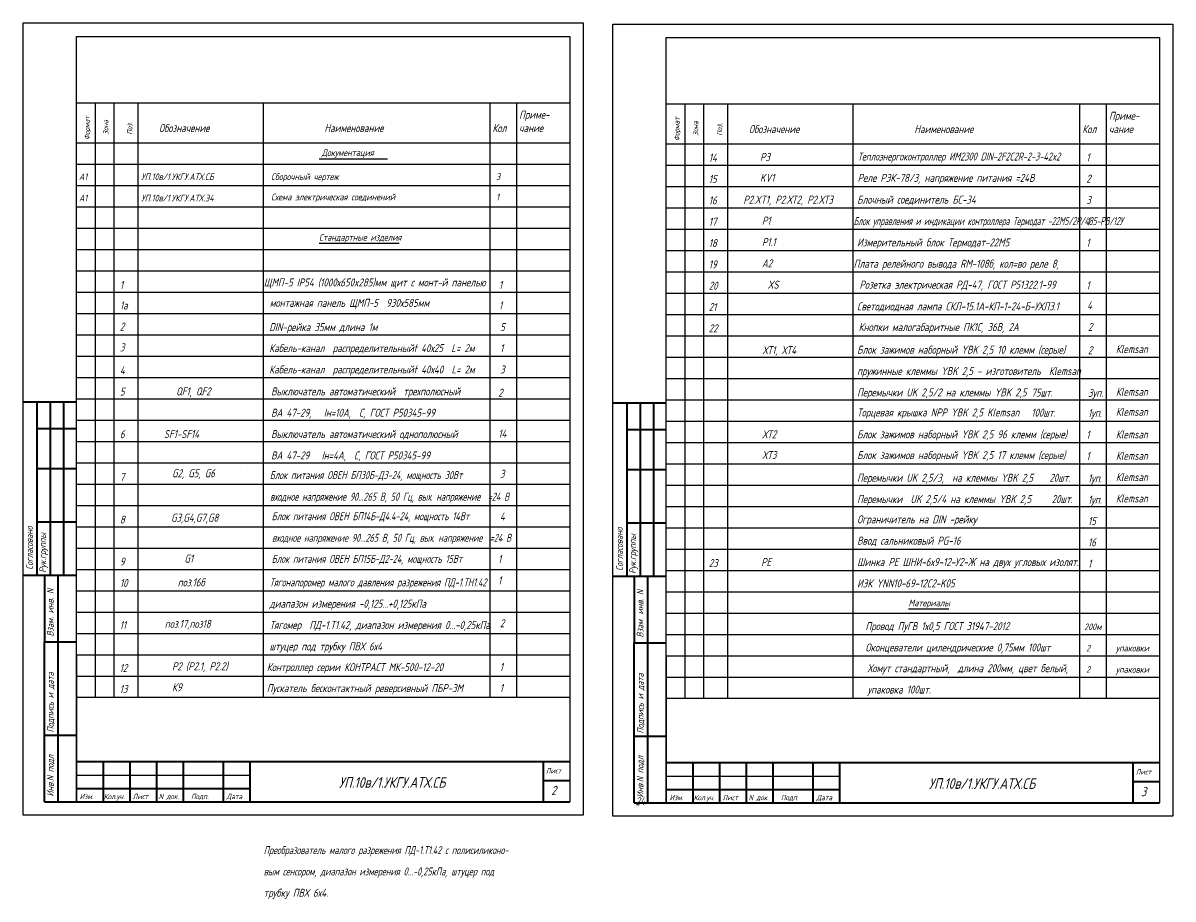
# Model space of a CAD drawing. Header units: millimetres. Extents: x 541 to 3142, y -35 to 600.
# Drawn here: x 1810.8 to 2241.9, y -25.4 to 303 of the extents above; entities that cross this region are included whole.
import ezdxf

# ---------------------------------------------------------------- set-up
doc = ezdxf.new("R2010")
doc.units = ezdxf.units.MM
doc.linetypes.add('HIDDEN', pattern=[0.375, 0.25, -0.125])
doc.layers.add('MAIN', color=7, linetype='Continuous', lineweight=50)
doc.layers.add('TEXT', color=250, linetype='Continuous')
doc.styles.add('GOST тип А', font='GOST_A.TTF', dxfattribs={"oblique": 15})
doc.styles.get("Standard").update_dxf_attribs({"font": 'GOST_A.TTF', "width": 0.8, "oblique": 15, "height": 3})

msp = doc.modelspace()

# ---------------------------------------------------------------- linework, layer by layer
for p, q in [((1810.7818, 303.0199), (2020.7818, 303.0199)), ((1810.7818, 6.0199), (1810.7818, 303.0199)), ((2020.7818, 303.0199), (2020.7818, 6.0199)), ((2031.9451, 302.6164), (2241.9451, 302.6164)), ((2031.9451, 5.6164), (2031.9451, 302.6164)), ((2241.9451, 302.6164), (2241.9451, 5.6164)), ((1830.7818, 250.1418), (2015.7818, 250.1418)), ((1830.7818, 250.1418), (2015.7818, 250.1418)), ((1921.7818, 252.1418), (1947.3949, 252.1418)), ((2051.9451, 249.7383), (2236.9451, 249.7383)), ((2051.9451, 249.7383), (2236.9451, 249.7383)), ((1830.7818, 242.1418), (2015.7818, 242.1418)), ((1830.7818, 242.1418), (2015.7818, 242.1418)), ((2051.9451, 241.7383), (2236.9451, 241.7383)), ((2051.9451, 241.7383), (2236.9451, 241.7383)), ((1830.7818, 234.1418), (2015.7818, 234.1418)), ((1830.7818, 234.1418), (2015.7818, 234.1418)), ((2051.9451, 233.7383), (2236.9451, 233.7383)), ((2051.9451, 233.7383), (2236.9451, 233.7383)), ((1830.7818, 226.1418), (2015.7818, 226.1418)), ((2051.9451, 225.7383), (2236.9451, 225.7383)), ((1921.7818, 220.4196), (1951.7907, 220.4196)), ((1830.7818, 218.1418), (2015.7818, 218.1418)), ((2051.9451, 217.7383), (2236.9451, 217.7383)), ((1830.7818, 210.1418), (2015.7818, 210.1418)), ((2051.9451, 209.7383), (2236.9451, 209.7383)), ((1830.7818, 202.1418), (2015.7818, 202.1418)), ((2051.9451, 201.7383), (2236.9451, 201.7383)), ((1830.7818, 194.1418), (2015.7818, 194.1418)), ((2051.9451, 193.7383), (2236.9451, 193.7383)), ((1830.7818, 186.1418), (2015.7818, 186.1418)), ((2051.9451, 185.7383), (2236.9451, 185.7383)), ((1830.7818, 178.1418), (2015.7818, 178.1418)), ((2051.9451, 177.7383), (2236.9451, 177.7383)), ((1830.7818, 170.1418), (2015.7818, 170.1418)), ((2051.9451, 169.7383), (2236.9451, 169.7383)), ((1830.7818, 162.1418), (2015.7818, 162.1418)), ((2051.9451, 161.7383), (2236.9451, 161.7383)), ((1830.7818, 154.1418), (2015.7818, 154.1418)), ((2051.9451, 153.7383), (2236.9451, 153.7383)), ((1830.7818, 146.1418), (2015.7818, 146.1418)), ((2051.9451, 145.7383), (2236.9451, 145.7383)), ((1830.7818, 138.1418), (2015.7818, 138.1418)), ((2051.9451, 137.7383), (2236.9451, 137.7383)), ((1830.7818, 130.1418), (2015.7818, 130.1418)), ((2051.9451, 129.7383), (2236.9451, 129.7383)), ((1830.7818, 122.1418), (2015.7818, 122.1418)), ((2051.9451, 121.7383), (2236.9451, 121.7383)), ((1830.7818, 114.1418), (2015.7818, 114.1418)), ((2051.9451, 113.7383), (2236.9451, 113.7383)), ((1830.7818, 106.1418), (2015.7818, 106.1418)), ((2051.9451, 105.7383), (2236.9451, 105.7383)), ((1830.7818, 98.1418), (2015.7818, 98.1418)), ((2051.9451, 97.7383), (2236.9451, 97.7383)), ((1830.7818, 90.1418), (2015.7818, 90.1418)), ((2051.9451, 89.7383), (2236.9451, 89.7383)), ((1830.7818, 82.1418), (2015.7818, 82.1418)), ((2142.7795, 83.3455), (2157.9592, 83.3455)), ((2051.9451, 81.7383), (2236.9451, 81.7383)), ((1830.7818, 74.1418), (2015.7818, 74.1418)), ((2051.9451, 73.7383), (2236.9451, 73.7383)), ((1830.7818, 66.1418), (2015.7818, 66.1418)), ((2051.9451, 65.7383), (2236.9451, 65.7383)), ((1830.7818, 58.1418), (2015.7818, 58.1418)), ((2051.9451, 57.7383), (2236.9451, 57.7383)), ((1830.7818, 50.2638), (2015.7818, 50.2638)), ((2051.9451, 49.8603), (2236.9451, 49.8603)), ((2020.7818, 6.0199), (1810.7818, 6.0199)), ((2241.9451, 5.6164), (2031.9451, 5.6164))]:
    msp.add_line(p, q)
at = {"lineweight": 30}
for p, q in [((1830.7818, 298.0199), (2015.7818, 298.0199)), ((1830.7818, 11.0199), (1830.7818, 298.0199)), ((2015.7818, 298.0199), (2015.7818, 11.0199)), ((2051.9451, 297.6164), (2236.9451, 297.6164)), ((2051.9451, 10.6164), (2051.9451, 297.6164)), ((2236.9451, 297.6164), (2236.9451, 10.6164)), ((1830.7818, 273.1418), (2015.7818, 273.1418)), ((1837.7818, 273.1418), (1837.7818, 50.2638)), ((1844.7818, 273.1418), (1844.7818, 50.2638)), ((1853.7818, 273.1418), (1853.7818, 50.2638)), ((1900.7818, 273.1418), (1900.7818, 50.2638)), ((1985.7818, 273.1418), (1985.7818, 50.2638)), ((1995.7818, 273.1418), (1995.7818, 50.2638)), ((2051.9451, 272.7383), (2236.9451, 272.7383)), ((2058.9451, 272.7383), (2058.9451, 49.8603)), ((2065.9451, 272.7383), (2065.9451, 49.8603)), ((2074.9451, 272.7383), (2074.9451, 49.8603)), ((2121.9451, 272.7383), (2121.9451, 49.8603)), ((2206.9451, 272.7383), (2206.9451, 49.8603)), ((2216.9451, 272.7383), (2216.9451, 49.8603)), ((1830.7818, 258.1418), (2015.7818, 258.1418)), ((2051.9451, 257.7383), (2236.9451, 257.7383)), ((1830.7818, 66.0199), (1830.7818, 11.0199)), ((2051.9451, 65.6164), (2051.9451, 10.6164))]:
    msp.add_line(p, q, dxfattribs=at)
at = {"color": 7, "lineweight": 40}
for p, q in [((2015.7818, 26.0199), (1830.7818, 26.0199)), ((1840.7818, 26.0199), (1840.7818, 11.0199)), ((1850.7818, 26.0199), (1850.7818, 11.0199)), ((1860.7818, 26.0199), (1860.7818, 11.0199)), ((1870.7818, 26.0199), (1870.7818, 11.0199)), ((1885.7818, 26.0199), (1885.7818, 11.0199)), ((1895.7818, 26.0199), (1895.7818, 11.0199)), ((2005.7818, 26.0199), (2005.7818, 11.0199)), ((2236.9451, 25.6164), (2051.9451, 25.6164)), ((2061.9451, 25.6164), (2061.9451, 10.6164)), ((2071.9451, 25.6164), (2071.9451, 10.6164)), ((2081.9451, 25.6164), (2081.9451, 10.6164)), ((2091.9451, 25.6164), (2091.9451, 10.6164)), ((2106.9451, 25.6164), (2106.9451, 10.6164)), ((2116.9451, 25.6164), (2116.9451, 10.6164)), ((2226.9451, 25.6164), (2226.9451, 10.6164)), ((2005.7818, 19.0199), (2015.7818, 19.0199)), ((2226.9451, 18.6164), (2236.9451, 18.6164)), ((1830.7818, 16.0199), (1895.7818, 16.0199)), ((2051.9451, 15.6164), (2116.9451, 15.6164)), ((1830.7818, 11.0199), (2015.7818, 11.0199)), ((2051.9451, 10.6164), (2236.9451, 10.6164))]:
    msp.add_line(p, q, dxfattribs=at)
at = {"color": 7}
for p, q in [((1830.7818, 26.0199), (1830.7818, 11.0199)), ((2051.9451, 25.6164), (2051.9451, 10.6164)), ((1830.7818, 21.0199), (1895.7818, 21.0199)), ((2051.9451, 20.6164), (2116.9451, 20.6164))]:
    msp.add_line(p, q, dxfattribs=at)
at = {"lineweight": 40}
for p, q in [((1818.7818, 11.0199), (2015.7818, 11.0199)), ((2039.9451, 10.6164), (2236.9451, 10.6164))]:
    msp.add_line(p, q, dxfattribs=at)
at = {"layer": 'MAIN', "color": 7, "linetype": 'Continuous', "lineweight": 40}
for p, q in [((1810.7818, 161.0318), (1830.7818, 161.0318)), ((1815.9803, 161.0318), (1815.9803, 96.0318)), ((1820.9803, 161.0318), (1820.9803, 96.0318)), ((1825.9803, 161.0318), (1825.9803, 96.0318)), ((2031.9451, 160.6283), (2051.9451, 160.6283)), ((2037.1437, 160.6283), (2037.1437, 95.6283)), ((2042.1437, 160.6283), (2042.1437, 95.6283)), ((2047.1437, 160.6283), (2047.1437, 95.6283)), ((1815.9803, 151.0318), (1830.7818, 151.0318)), ((2037.1437, 150.6283), (2051.9451, 150.6283)), ((1815.9803, 136.0318), (1830.7818, 136.0318)), ((2037.1437, 135.6283), (2051.9451, 135.6283)), ((1815.9803, 116.0318), (1830.7818, 116.0318)), ((2037.1437, 115.6283), (2051.9451, 115.6283)), ((1810.7818, 96.0318), (1830.7818, 96.0318)), ((1818.7818, 96.0199), (1818.7818, 71.0199)), ((1823.7818, 96.0199), (1823.7818, 11.0199)), ((2031.9451, 95.6283), (2051.9451, 95.6283)), ((2039.9451, 95.6164), (2039.9451, 70.6164)), ((2044.9451, 95.6164), (2044.9451, 10.6164)), ((1818.7818, 11.0199), (1818.7818, 71.0199)), ((1818.7818, 71.0199), (1830.7818, 71.0199)), ((2039.9451, 10.6164), (2039.9451, 70.6164)), ((2039.9451, 70.6164), (2051.9451, 70.6164)), ((1818.7818, 36.0199), (1830.7818, 36.0199)), ((2039.9451, 35.6164), (2051.9451, 35.6164))]:
    msp.add_line(p, q, dxfattribs=at)
at = {"layer": 'MAIN', "color": 7, "linetype": 'Continuous', "lineweight": -3}
msp.add_line((1892.4948, 136.5684), (1892.4948, 136.5684), dxfattribs=at)

# ---------------------------------------------------------------- texts
at = {"style": 'GOST тип А', "oblique": 15}
for s, height, p in [('Приме-', 3, (1996.7818, 267.1418)), ('Обозначение', 3, (1861.7818, 262.1418)), ('Наименование', 3, (1923.7818, 262.1418)), ('Наименование', 3, (1923.7818, 262.1418)), ('Кол', 3, (1986.7818, 262.1418)), ('чание', 3, (1996.7818, 262.1418)), ('Документация', 2.5, (1922.7818, 253.1418)), ('А1', 2.5, (1831.7818, 244.1418)), ('Сборочный чертеж', 2.5, (1903.7818, 244.1418)), ('3', 2.5, (1988.1723, 244.1418)), ('А1', 2.5, (1831.7818, 236.1418)), ('Схема электрическая соединений', 2.5, (1903.7818, 236.5375)), ('1', 2.5, (1988.1723, 236.5358)), ('Стандартные изделия', 2.5, (1921.7818, 221.4196))]:
    msp.add_text(s, height=height, dxfattribs=at).set_placement(p)
at = {"oblique": 15}
for s, height, p in [('Приме-', 3, (2217.9451, 266.7383)), ('Обозначение', 3, (2082.9451, 261.7383)), ('Наименование', 3, (2144.9451, 261.7383)), ('Наименование', 3, (2144.9451, 261.7383)), ('Кол', 3, (2207.9451, 261.7383)), ('чание', 3, (2217.9451, 261.7383)), ('Материалы', 2.5, (2142.7795, 84.3455)), ('200м', 2.5, (2208.6398, 75.3908)), ('Оконцеватели цилендрические 0,75мм 100шт', 3, (2126.6398, 67.3908)), ('2', 2.5, (2209.3898, 67.3908)), ('упаковки', 2.5, (2220.4843, 67.3908)), ('2', 2.5, (2209.3898, 59.3908)), ('упаковки', 2.5, (2220.4843, 59.3908))]:
    msp.add_text(s, height=height, dxfattribs=at).set_placement(p)
at = {"style": 'GOST тип А', "oblique": 15}
for s, p in [('Формат', (1835.7818, 259.1418)), ('Зона', (1842.7818, 261.1418)), ('Поз.', (1851.7818, 261.1418))]:
    msp.add_text(s, height=2, rotation=90, dxfattribs=at).set_placement(p)
at = {"oblique": 15}
for s, p in [('Формат', (2056.9451, 258.7383)), ('Зона', (2063.9451, 260.7383)), ('Поз.', (2072.9451, 260.7383))]:
    msp.add_text(s, height=2, rotation=90, dxfattribs=at).set_placement(p)
at = {"color": 7, "linetype": 'Continuous', "oblique": 15, "width": 0.9}
msp.add_text('Теплоэнергоконтроллер ИМ2300 DIN-2F2C2R-2-3-42x2', height=3, dxfattribs=at).set_placement((2123.707, 251.456))
at = {"color": 7, "style": 'GOST тип А', "oblique": 15}
for s, p in [('14', (2067.877, 251.0218)), ('1', (2209.4288, 251.1628)), ('15', (2067.877, 243.0218)), ('2', (2209.4288, 243.1628)), ('16', (2067.877, 235.0218)), ('3', (2209.4288, 235.1628)), ('17', (2067.877, 227.0218)), ('1', (2209.4288, 227.1628)), ('18', (2067.877, 219.0218)), ('1', (2209.4288, 219.1628)), ('19', (2067.877, 211.0218)), ('1', (1847.1054, 203.304)), ('1', (1989.2017, 203.304)), ('20', (2067.877, 203.0218)), ('XS', (2089.9429, 203.4043)), ('Розетка электрическая РД-47, ГОСТ Р51322.1-99  ', (2124.3884, 203.4043)), ('1', (2209.4288, 203.1628)), ('1а', (1847.1054, 195.6323)), ('1', (1989.2017, 195.6323)), ('21', (2067.877, 195.0218)), ('2', (1847.1054, 187.689)), ('DIN-рейка 35мм длина 1м ', (1903.087, 187.5129)), ('5', (1989.6275, 187.5129)), ('22', (2067.877, 187.0218)), ('2', (2210.0702, 187.5868)), ('3', (1847.1054, 179.903)), ('Кабель-канал  распределительныйt 40х25  L= 2м', (1903.087, 179.6173)), ('1', (1989.6444, 179.6173)), ('Блок зажимов наборный YBK 2,5 10 клемм (серые)', (2123.4969, 179.0223)), ('2', (2210.0702, 178.8258)), (' Кlemsan', (2218.9969, 179.2723)), ('4', (1847.1054, 171.3335)), ('Кабель-канал  распределительныйt 40х40  L= 2м', (1903.087, 171.6173)), ('3', (1989.6444, 171.6173)), ('пружинные клеммы YBK 2,5 - изготовитель  Кlemsan', (2123.4969, 171.0223)), ('5', (1847.1054, 163.3335)), ('Перемычки UK 2,5/2 на клеммы YBK 2,5', (2123.4969, 163.0223)), ('75шт.', (2188.8202, 162.9508)), ('3уп.', (2210.0702, 162.8258)), (' Кlemsan', (2218.9969, 163.2723)), ('Торцевая крышка NPP YBK 2,5 Klemsan', (2123.4969, 155.5079)), ('100шт.', (2188.8202, 155.4364)), ('1уп.', (2210.0702, 155.3114)), (' Кlemsan', (2218.9969, 155.7579)), ('6', (1847.1054, 147.3335)), (' ХТ2', (2086.4212, 147.3074)), ('Блок зажимов наборный YBK 2,5 96 клемм (серые)', (2123.4969, 147.3074)), ('1', (2209.4288, 147.1628)), (' Кlemsan', (2218.9969, 147.2723)), (' ХТ3', (2086.4212, 139.5079)), ('Блок зажимов наборный YBK 2,5 17 клемм (серые)', (2123.4969, 139.5079)), ('1', (2209.4288, 139.1628)), (' Кlemsan', (2218.9969, 139.2723)), ('7', (1847.1054, 131.3335)), ('Перемычки UK 2,5/3,  на клеммы YBK 2,5    20шт.', (2123.4969, 131.0223)), ('1уп.', (2210.0702, 130.8258)), (' Кlemsan', (2218.9969, 131.2723)), ('Перемычки  UK 2,5/4 на клеммы YBK 2,5     20шт.', (2123.4969, 123.0223)), ('1уп.', (2210.0702, 122.8258)), (' Кlemsan', (2218.9969, 123.2723)), ('8', (1847.1054, 115.3563)), ('15', (2210.0702, 114.8258)), ('16', (2210.0702, 106.8258)), ('9', (1847.1054, 99.6129)), ('23', (2067.877, 99.0218)), ('1', (2210.0702, 98.8258)), ('10', (1847.1054, 91.5543)), ('поз.16б', (1868.7795, 91.8078)), ('диапазон измерения -0,125...+0,125кПа', (1903.225, 83.8078)), ('11', (1846.9995, 75.8073)), ('поз.17,поз18', (1863.919, 76.2489)), ('Тягомер  ПД-1.Т1.42, диапазон измерения 0...-0,25кПа', (1903.225, 75.8078)), ('штуцер под трубку ПВХ 6х4', (1903.225, 67.8078)), ('12', (1846.9995, 59.6853)), ('1', (1989.504, 60.0553)), ('13', (1846.9995, 51.8073)), ('1', (1989.504, 52.1773)), ('24', (2040.4781, 9.7582))]:
    msp.add_text(s, height=3, dxfattribs=at).set_placement(p)
at = {"color": 7, "linetype": 'Continuous', "oblique": 15}
for s, p in [('Р3', (2087.1166, 251.2618)), ('KV1', (2087.1166, 243.4723)), ('Реле РЭК-78/3, напряжение питания =24В', (2123.707, 243.456))]:
    msp.add_text(s, height=3, dxfattribs=at).set_placement(p)
at = {"color": 7, "oblique": 15}
for s, height, p in [('Р2.XT1, Р2.ХТ2, Р2.ХТ3', 3, (2080.8362, 235.2791)), ('Блочный соединитель БС-34', 3, (2123.5076, 235.294)), ('Р1', 3, (2087.8278, 227.4029)), ('Р1.1', 3, (2087.8278, 219.3929)), ('Измерительный блок Термодат-22М5', 3, (2123.5076, 219.2584)), ('А2', 3, (2087.8278, 211.3929)), ('Плата релейного вывода RM-108б, кол=во реле 8,  ', 3, (2122.1996, 211.2584)), ('ЩМП-5 IP54 (1000х650x285)мм щит с монт-й панелью', 3, (1901.0642, 204.2578)), ('монтажная панель ЩМП-5  930х585мм', 3, (1903.3142, 196.5861)), ('4', 3, (2209.7382, 195.656)), ('Светодиодная лампа СКЛ-15.1А-КП-1-24-Б-УХЛ3.1', 3, (2123.5076, 195.2865)), ('ХТ1, ХТ4', 3, (2088.0434, 178.8508)), ('Ограничитель на DIN -рейку', 3, (2123.5076, 115.4276)), ('Ввод сальниковый PG-16', 3, (2123.5076, 107.4276)), ('РЕ', 3, (2087.5437, 99.4276)), ('Шинка РЕ ШНИ-6х9-12-У2-Ж на двух угловых изолят.', 3, (2123.5076, 99.4276)), ('ИЭК YNN10-69-12C2-K05', 3, (2123.5076, 91.4276)), ('Провод ПуГВ 1х0,5 ГОСТ 31947-2012', 3, (2126.6398, 75.3908)), ('Р2 (Р2.1, Р2.2)', 3, (1866.6645, 60.3518)), ('Контроллер серии КОНТРАСТ МК-500-12-20', 3, (1902.1813, 60.0139)), ('К9', 3, (1866.6645, 52.4737)), ('Пускатель бесконтактный реверсивный ПБР-3М', 3, (1902.1813, 52.1359)), ('Лист', 2, (2006.7818, 21.6791)), ('Лист', 2, (2227.9451, 21.2756)), ('Изм.', 2, (1832.0355, 12.0199)), ('Кол.уч.', 2, (1841.0886, 12.0199)), ('Лист', 2, (1851.8605, 12.0199)), ('N док.', 2, (1861.6572, 12.0199)), ('Подп.', 2, (1873.7818, 12.0199)), ('Дата', 2, (1887.1165, 12.0199)), ('2', 3.5, (2008.7818, 13.5252)), ('Изм.', 2, (2053.1989, 11.6164)), ('Кол.уч.', 2, (2062.2519, 11.6164)), ('Лист', 2, (2073.0238, 11.6164)), ('N док.', 2, (2082.8205, 11.6164)), ('Подп.', 2, (2094.9451, 11.6164)), ('Дата', 2, (2108.2799, 11.6164)), ('3', 3.5, (2229.9451, 13.1217)), ('трубку ПВХ 6х4.', 3, (1901.0133, -24.5966))]:
    msp.add_text(s, height=height, dxfattribs=at).set_placement(p)
for s, width, p in [('Блок управления и индикации контроллера Термодат -22М5/2Р/485-РВ/12У', 0.7, (2122.1996, 227.2584)), ('Преобразователь малого разрежения ПД-1.Т1.42 с полисиликоно-', 0.8, (1901.0133, -8.5966)), ('вым сенсором, диапазон измерения 0...-0,25кПа, штуцер под ', 0.9, (1901.0133, -16.5966))]:
    msp.add_text(s, height=3, dxfattribs=dict(at, width=width)).set_placement(p)
at = {"color": 7, "style": 'GOST тип А', "oblique": 15, "width": 0.9}
msp.add_text('Тягонапоромер малого давления разрежения ПД-1.ТН1.42', height=3, dxfattribs=at).set_placement((1903.225, 91.8078))
at = {"color": 7, "linetype": 'HIDDEN', "oblique": 15}
for s, p in [(' Хомут стандартный,  длина 200мм, цвет белый,', (2125.8201, 59.6133)), (' упаковка 100шт.', (2125.8201, 51.6133))]:
    msp.add_text(s, height=3, dxfattribs=at).set_placement(p)
at = {"layer": 'MAIN', "color": 7, "linetype": 'Continuous', "lineweight": -3, "style": 'GOST тип А', "oblique": 15}
for s, p in [('Кнопки малогабаритные ПК1С, 36В, 2А', (2124.0701, 187.51)), ('QF1, QF2', (1868.196, 163.398)), ('Выключатель автоматический  трехполюсный', (1903.7862, 163.398)), ('2', (1988.9457, 162.898)), ('ВА 47-29,   Iн=10А,  С, ГОСТ Р50345-99', (1903.7862, 155.398)), ('SF1-SF14', (1863.6106, 147.398)), ('Выключатель автоматический однополюсный ', (1903.7862, 147.398)), ('14', (1988.967, 147.5445)), ('ВА 47-29   Iн=4А,  С, ГОСТ Р50345-99', (1903.7862, 139.398)), ('3', (1989.5764, 132.4956)), ('4', (1989.5764, 116.4956)), ('1', (1988.8584, 100.5373)), ('1', (1988.8584, 92.5373)), ('2', (1989.5764, 76.4956))]:
    msp.add_text(s, height=3, dxfattribs=at).set_placement(p)
at = {"layer": 'MAIN', "color": 7, "linetype": 'Continuous', "lineweight": -3, "oblique": 15}
for s, p in [(' G2, G5, G6 ', (1865.137, 132.7065)), ('G3,G4,G7,G8', (1866.3089, 116.058)), (' G1 ', (1869.7559, 100.7065))]:
    msp.add_text(s, height=3, dxfattribs=at).set_placement(p)
for s, width, p in [('Блок питания ОВЕН БП30Б-Д3-24, мощность 30Вт', 0.9, (1903.2786, 132.026)), ('входное напряжение 90...265 В, 50 Гц, вых. напряжение  =24 В', 0.8, (1903.4036, 123.9226)), ('Блок питания ОВЕН БП14Б-Д4.4-24, мощность 14Вт', 0.9, (1904.0134, 116.6017)), ('входное напряжение 90...265 В, 50 Гц, вых. напряжение  =24 В', 0.8, (1904.1384, 108.4984)), ('Блок питания ОВЕН БП15Б-Д2-24, мощность 15Вт', 0.9, (1904.0134, 100.6017))]:
    msp.add_text(s, height=3, dxfattribs=dict(at, width=width)).set_placement(p)
at = {"layer": 'MAIN', "color": 7, "linetype": 'Continuous', "lineweight": -3, "style": 'GOST тип А', "oblique": 15}
for s, p in [('Согласовано', (1814.4568, 98.0318)), ('Рук.группы', (1819.4568, 96.8661)), ('Взам. инв. N', (1822.2582, 73.0199))]:
    msp.add_text(s, height=2.5, rotation=90, dxfattribs=at).set_placement(p)
at = {"layer": 'MAIN', "color": 7, "linetype": 'Continuous', "lineweight": -3, "oblique": 15}
for s, p in [('Согласовано', (2035.6202, 97.6283)), ('Рук.группы', (2040.6202, 96.4627)), ('Взам. инв. N', (2043.4216, 72.6164)), ('Подпись и дата', (1822.3053, 37.0199)), ('Подпись и дата', (2043.4686, 36.6164)), ('Инв.N подл', (1822.2582, 13.0199)), ('Инв.N подл', (2043.4216, 12.6164))]:
    msp.add_text(s, height=2.5, rotation=90, dxfattribs=at).set_placement(p)
at = {"layer": 'TEXT', "color": 7, "linetype": 'Continuous', "lineweight": -3, "oblique": 15}
for s, height, p in [('УП.10в/1.УКГУ.АТХ.СБ', 2.5, (1855.0733, 244.1165)), ('УП.10в/1.УКГУ.АТХ.Э4', 2.5, (1855.0733, 236.1165)), ('УП.10в/1.УКГУ.АТХ.СБ', 4, (1929.2202, 16.2731)), ('УП.10в/1.УКГУ.АТХ.СБ', 4, (2150.3835, 15.8696))]:
    msp.add_text(s, height=height, dxfattribs=at).set_placement(p)

doc.saveas('drawing.dxf')
